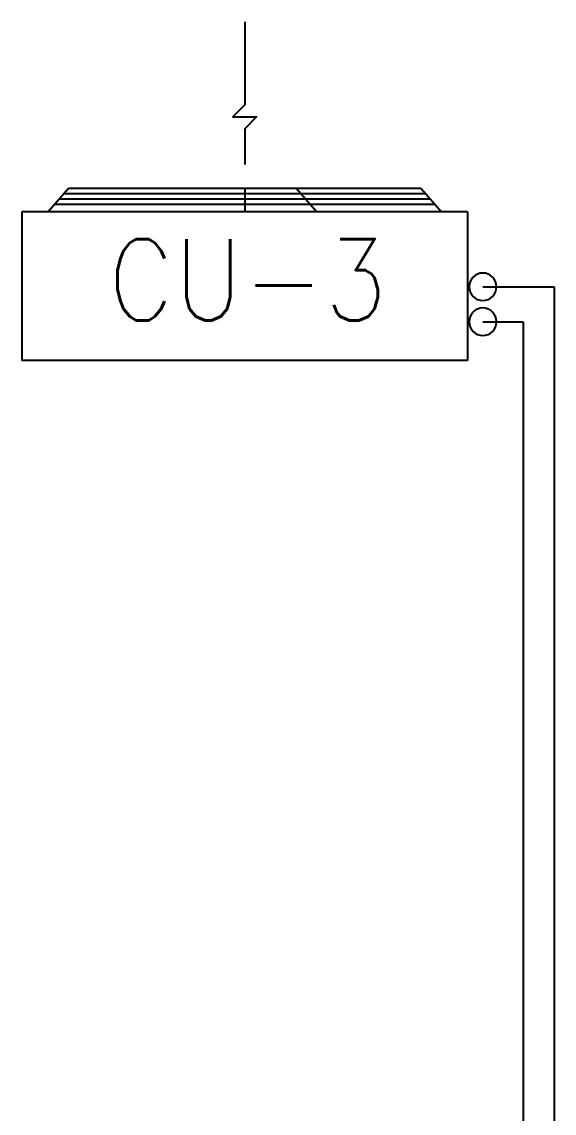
# Model space of a CAD drawing. Header units: inches. Extents: x -26677 to 64735, y -31918 to 10388.
# Drawn here: x 40555 to 41864, y -2934 to -248 of the extents above; entities that cross this region are included whole.
import ezdxf

# ---------------------------------------------------------------- set-up
doc = ezdxf.new("R2010")
doc.units = ezdxf.units.IN
doc.header["$MEASUREMENT"] = 0
for name, color, linetype in [('DUCT', 3, 'Continuous'), ('F-TEXT', 2, 'Continuous'), ('M-ANNO-TEXT', 10, 'Continuous'), ('M-HVAC-SUPP', 4, 'Continuous'), ('M-SYMB-ARRW', 2, 'Continuous')]:
    doc.layers.add(name, color=color, linetype=linetype)
doc.styles.add('QC-SEC', font='romans.shx')

# ---------------------------------------------------------------- blocks, each defined once
blk = doc.blocks.new('A$C205F3772')
at = {"layer": 'DUCT', "color": 1}
for p, q in [((185.4, 423.8), (135.6, 366)), ((174, 410.6), (1063.7, 410.6)), ((185.4, 423.8), (1052.4, 423.8)), ((492, 423.8), (442.2, 366)), ((619.2, 423.8), (619.2, 366)), ((1052.4, 423.8), (1102.1, 366)), ((151.3, 384.2), (1086.5, 384.2)), ((162.6, 397.4), (1075.1, 397.4)), ((71.2, 366), (71.2, 0)), ((71.2, 366), (1167.2, 366)), ((1167.2, 366), (1167.2, 0)), ((71.2, 0), (1167.2, 0))]:
    blk.add_line(p, q, dxfattribs=at)
for centre in [(33.8, 181.7), (33.8, 95.7)]:
    blk.add_circle(centre, 33.8, dxfattribs=at)
blk = doc.blocks.new('ARR03B')
at = {"layer": 'M-SYMB-ARRW'}
blk.add_lwpolyline([(0, 0), (-2, 0), (-3.5, 0), (-4, 0.5), (-4, -0.5), (-4.5, 0), (-6, 0)], dxfattribs=at)

msp = doc.modelspace()

# ---------------------------------------------------------------- linework, layer by layer
at = {"color": 3}
for p, q in [((41688.7, -900.3), (41864.1, -900.3)), ((41864.1, -900.3), (41864.1, -3613)), ((41688.7, -986.2), (41787.7, -986.2)), ((41787.7, -986.2), (41787.7, -3608.4))]:
    msp.add_line(p, q, dxfattribs=at)

# ---------------------------------------------------------------- block references
at = {"layer": 'M-ANNO-TEXT', "xscale": 58.46456692914944, "yscale": 58.46456692914944, "zscale": 58.46456692913387, "rotation": 90}
msp.add_blockref('ARR03B', (41103.4, -248.3), dxfattribs=at)
at = {"layer": 'M-HVAC-SUPP', "xscale": -1}
msp.add_blockref('A$C205F3772', (41722.5, -1081.9), dxfattribs=at)

# ---------------------------------------------------------------- texts
at = {"layer": 'F-TEXT', "style": 'QC-SEC', "width": 0.9}
msp.add_text('CU-3', height=200, dxfattribs=at).set_placement((40767, -982.9))

doc.saveas('drawing.dxf')
